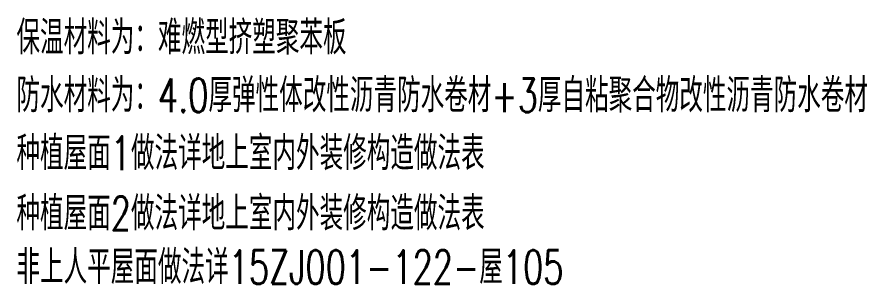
# Model space of a CAD drawing. Extents: x -737978 to 768813, y -372247 to 1140308.
# Drawn here: x 66443 to 80070, y -143932 to -139654 of the extents above; entities that cross this region are included whole.
import ezdxf

# ---------------------------------------------------------------- set-up
doc = ezdxf.new("R2010")
doc.units = 0
doc.header["$LTSCALE"] = 1000
doc.header["$MEASUREMENT"] = 0
doc.layers.add('PUB_TEXT', color=7, linetype='CONTINUOUS')
doc.styles.add('HZTXT', font='TXT', dxfattribs={"bigfont": 'HZTXT'})

msp = doc.modelspace()

# ---------------------------------------------------------------- texts
at = {"layer": 'PUB_TEXT', "style": 'HZTXT', "width": 0.7}
for s, p in [('保温材料为：难燃型挤塑聚苯板', (66434.4, -140253.7)), ('防水材料为：4.0厚弹性体改性沥青防水卷材+3厚自粘聚合物改性沥青防水卷材', (66434.4, -141179.8)), ('种植屋面1做法详地上室内外装修构造做法表', (66434.4, -142106.5)), ('种植屋面2做法详地上室内外装修构造做法表', (66434.4, -143071.5)), ('非上人平屋面做法详15ZJ001-122-屋105', (66434.4, -143931.5))]:
    msp.add_text(s, height=540, dxfattribs=at).set_placement(p)

doc.saveas('drawing.dxf')
